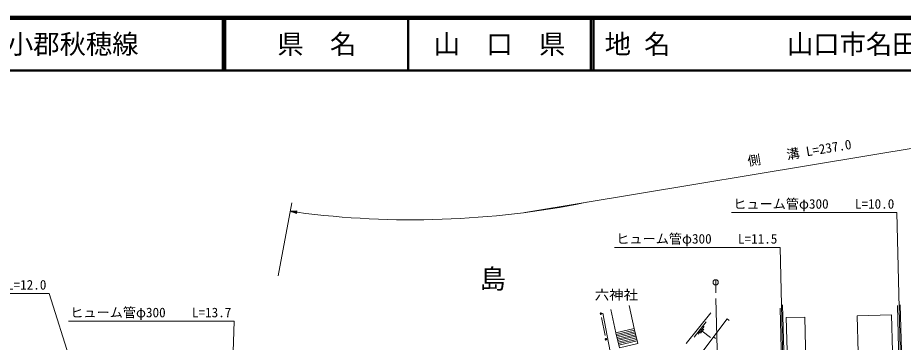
# Model space of a CAD drawing. Units: millimetres, scale not verified. Extents: x 40000 to 680000, y 20000 to 380000.
# Drawn here: x 258778 to 427147, y 318394 to 380000 of the extents above; entities that cross this region are included whole.
import ezdxf
from ezdxf.enums import TextEntityAlignment as Align

# ---------------------------------------------------------------- set-up
doc = ezdxf.new("R2010")
doc.units = ezdxf.units.MM
doc.header["$LTSCALE"] = 1000
for name, color, linetype, lineweight in [('M-BGD', 7, 'Continuous', 13), ('M-STR-HTXT', 7, 'Continuous', 13), ('M-STR-STRC', 7, 'Continuous', 13), ('M-TTL', 2, 'Continuous', 140), ('M-TTL-LINE', 7, 'Continuous', 50)]:
    doc.layers.add(name, color=color, linetype=linetype, lineweight=lineweight)
for name, color, linetype in [('M-BGD-HTXT', 7, 'Continuous'), ('M-BMK-HTXT', 7, 'Continuous'), ('M-TTL-TXT', 7, 'Continuous')]:
    doc.layers.add(name, color=color, linetype=linetype)
doc.styles.add('ＭＳ ゴシック', font='')
doc.styles.get('ＭＳ ゴシック').set_extended_font_data('MS Gothic')

msp = doc.modelspace()

# ---------------------------------------------------------------- linework, layer by layer
at = {"layer": 'M-BGD'}
for p, q in [((375956, 320985), (375047, 325391)), ((404895, 299314), (404207, 325468)), ((426614, 303952), (426049, 325353)), ((427146, 304081), (426581, 325482)), ((371551, 324588), (372487, 320174)), ((385874, 318136), (390547, 324004)), ((404406, 299243), (403731, 324872)), ((424894, 323614), (418397, 323442)), ((418397, 323442), (418581, 316444)), ((425079, 316616), (424894, 323614)), ((370463, 319709), (369800, 323094)), ((387362, 319363), (389684, 322279)), ((388482, 315964), (393650, 322845)), ((393650, 322845), (394050, 322544)), ((404901, 323085), (408400, 323178)), ((405160, 313289), (404901, 323085)), ((408400, 323178), (408659, 313381)), ((372557, 319882), (376029, 320694)), ((372628, 319590), (376101, 320403)), ((372698, 319299), (376174, 320112)), ((388137, 319937), (389298, 321395)), ((388622, 320147), (389202, 320876)), ((388912, 320511), (390467, 319273)), ((372769, 319007), (376246, 319821)), ((372839, 318716), (376319, 319530)), ((372909, 318424), (376392, 319238)), ((372980, 318132), (376464, 318947)), ((373050, 317841), (376537, 318656)), ((391066, 319404), (391466, 319104))]:
    msp.add_line(p, q, dxfattribs=at)
msp.add_lwpolyline([(369994, 323937), (371439, 316660), (373112, 310964)], dxfattribs=at)
msp.add_lwpolyline([(372487, 320174), (375956, 320985), (376661, 318158), (373174, 317329)], close=True, dxfattribs=at)
for centre, radius in [((369655, 323830), 150), ((369655, 323830), 120), ((369655, 323830), 100), ((370607, 318973), 150), ((370607, 318973), 120), ((370607, 318973), 100)]:
    msp.add_circle(centre, radius, dxfattribs=at)
at = {"layer": 'M-STR-HTXT'}
for p, q in [((355220, 343020), (478887, 363540)), ((308304, 331016), (310902, 344858)), ((310601, 343251), (311873, 343325)), ((310601, 343251), (311804, 342830)), ((310601, 343251), (311838, 343077)), ((311831, 343028), (310841, 343167)), ((311845, 343127), (310855, 343266)), ((311082, 343082), (311825, 342978)), ((311110, 343281), (311852, 343176)), ((311818, 342929), (311322, 342998)), ((311859, 343226), (311364, 343295)), ((311563, 342914), (311811, 342879)), ((311619, 343310), (311866, 343275)), ((311804, 342830), (311873, 343325)), ((425951, 343000), (394501, 343000)), ((426929, 302986), (425951, 343000)), ((403715, 336371), (372265, 336371)), ((404675, 298501), (403715, 336371)), ((264743, 327639), (233293, 327639)), ((276511, 290469), (264743, 327639)), ((299904, 322383), (268454, 322383)), ((298810, 281445), (299904, 322383))]:
    msp.add_line(p, q, dxfattribs=at)
msp.add_arc((333764, 508517), 166882, 262.45056, 281.45559, dxfattribs=at)
at = {"layer": 'M-STR-STRC'}
for p, q in [((391479, 330272), (391479, 327772)), ((392228, 296308), (391514, 326702))]:
    msp.add_line(p, q, dxfattribs=at)
msp.add_circle((391479, 329772), 500, dxfattribs=at)
at = {"layer": 'M-TTL'}
msp.add_line((680000, 380000), (40000, 380000), dxfattribs=at)
at = {"layer": 'M-TTL-LINE'}
for p, q in [((297750, 380000), (297750, 370000)), ((298250, 380000), (298250, 370000)), ((333000, 380000), (333000, 370000)), ((367750, 380000), (367750, 370000)), ((368250, 380000), (368250, 370000)), ((40000, 370000), (680000, 370000))]:
    msp.add_line(p, q, dxfattribs=at)

# ---------------------------------------------------------------- texts
at = {"layer": 'M-BGD-HTXT', "style": 'ＭＳ ゴシック', "width": 1.1}
msp.add_text('六神社', height=1833, dxfattribs=at).set_placement((372613, 325935), align=Align.BOTTOM_CENTER)
at = {"layer": 'M-BMK-HTXT', "style": 'ＭＳ ゴシック'}
msp.add_text('島', height=3666, dxfattribs=at).set_placement((349134, 327500), align=Align.BOTTOM_CENTER)
at = {"layer": 'M-STR-HTXT', "style": 'ＭＳ ゴシック'}
msp.add_text('側\u3000\u3000溝 L=237.0', height=1833, rotation=9.421, dxfattribs=at).set_placement((407649, 352936), align=Align.BOTTOM_CENTER)
for s, p in [('ヒューム管φ300\u3000\u3000L=10.0', (410126, 343200)), ('ヒューム管φ300\u3000\u3000L=11.5', (387890, 336571)), ('ヒューム管φ300\u3000\u3000L=12.0', (248918, 327839)), ('ヒューム管φ300\u3000\u3000L=13.7', (284079, 322583))]:
    msp.add_text(s, height=1833, dxfattribs=at).set_placement(p, align=Align.BOTTOM_CENTER)
at = {"layer": 'M-TTL-TXT', "style": 'ＭＳ ゴシック'}
for s, p in [('主要地方道\u3000山口小郡秋穂線', (216734, 375000)), ('地 名', (370380, 375000)), ('山口市名田島', (405024, 375000))]:
    msp.add_text(s, height=3666, dxfattribs=at).set_placement(p, align=Align.MIDDLE_LEFT)
for s, p in [('県\u3000名', (315625, 375000)), ('山\u3000口\u3000県', (350375, 375000))]:
    msp.add_text(s, height=3666, dxfattribs=at).set_placement(p, align=Align.MIDDLE_CENTER)

doc.saveas('drawing.dxf')
